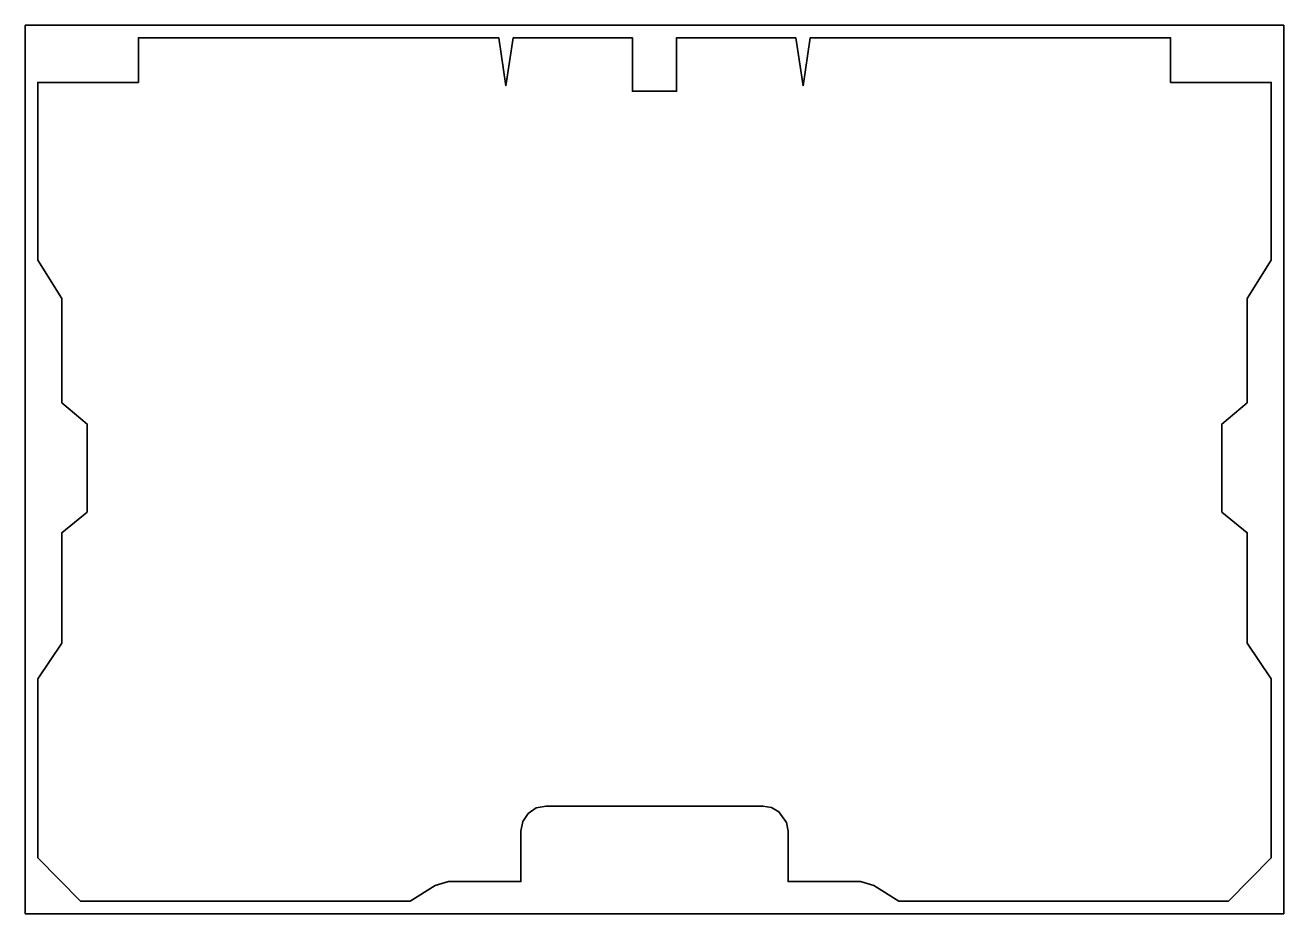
# Model space of a CAD drawing. Header units: millimetres. Extents: x -145 to 355, y -28 to 325.
import ezdxf

# ---------------------------------------------------------------- set-up
doc = ezdxf.new("R2010")
doc.units = ezdxf.units.MM
doc.header["$MEASUREMENT"] = 0
doc.layers.get('0').update_dxf_attribs({"lineweight": 0})
doc.layers.add('Safety', color=7, linetype='Continuous', lineweight=0)

msp = doc.modelspace()

# ---------------------------------------------------------------- linework, layer by layer
at = {"color": 1, "lineweight": 35, "true_color": 0xff0000}
msp.add_lwpolyline([(105, 298.76), (96.24, 298.76), (96.24, 320), (48.89, 320), (46, 300.92), (43.11, 320), (-100, 320), (-100, 302.23), (-140, 302.23), (-140, 231.62), (-130.46, 216.45), (-130.46, 174.99), (-120.31, 166.57), (-120.31, 131.57), (-130.46, 123.38), (-130.46, 79.58), (-140, 65.35), (-140, -5.81), (-122.99, -23), (8, -23), (17.88, -16.75), (23.22, -15.2), (51.92, -15.2), (51.92, 4.83), (52.71, 8.72), (54.85, 11.9), (58.01, 14.04), (61.92, 14.83), (105, 14.83), (148.08, 14.83), (151.5, 14.23), (154.41, 12.57), (157.46, 8.29), (158.08, 4.83), (158.08, -15.2), (186.78, -15.2), (192.12, -16.75), (202, -23), (332.99, -23), (350, -5.81), (350, 65.35), (340.46, 79.58), (340.46, 123.38), (330.31, 131.57), (330.31, 166.57), (340.46, 174.99), (340.46, 216.45), (350, 231.62), (350, 302.23), (310, 302.23), (310, 320), (166.89, 320), (164, 300.92), (161.11, 320), (113.76, 320), (113.76, 298.76)], close=True, dxfattribs=at)
at = {"layer": 'Safety', "color": 1, "lineweight": 35, "true_color": 0xff0000}
msp.add_lwpolyline([(355, -28), (-145, -28), (-145, 325), (355, 325)], close=True, dxfattribs=at)

doc.saveas('drawing.dxf')
